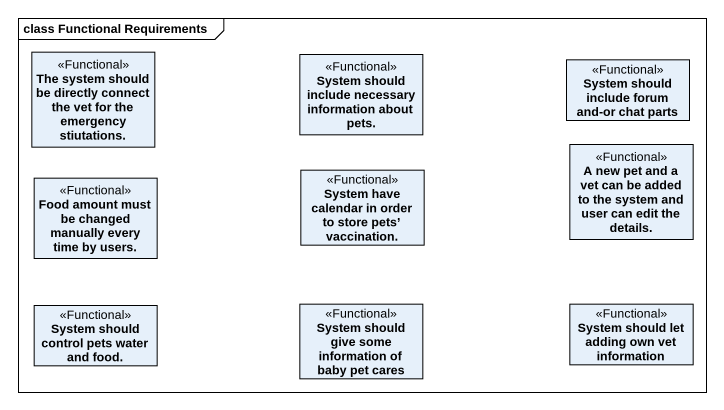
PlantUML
@startuml
mainframe class Functional Requirements
hide circle
hide empty members
class "The system should be directly connect the vet for the emergency stiutations." as The_system_should_be <<Functional>>
class "System should include necessary information about pets." as System_should_include <<Functional>>
class "System should include forum and-or chat parts" as System_should_include_forum <<Functional>>
class "A new pet and a vet can be added to the system and user can edit the details." as A_new_pet_and_a_vet_can_be <<Functional>>
class "Food amount must be changed manually every time by users." as Food_amount_must_be_changed <<Functional>>
class "System have calendar in order to store pets’ vaccination." as System_have_calendar_in <<Functional>>
class "System should control pets water and food." as System_should_control_pets <<Functional>>
class "System should give some information of baby pet cares" as System_should_give_some <<Functional>>
class "System should let adding own vet information" as System_should_let_adding <<Functional>>
@enduml
